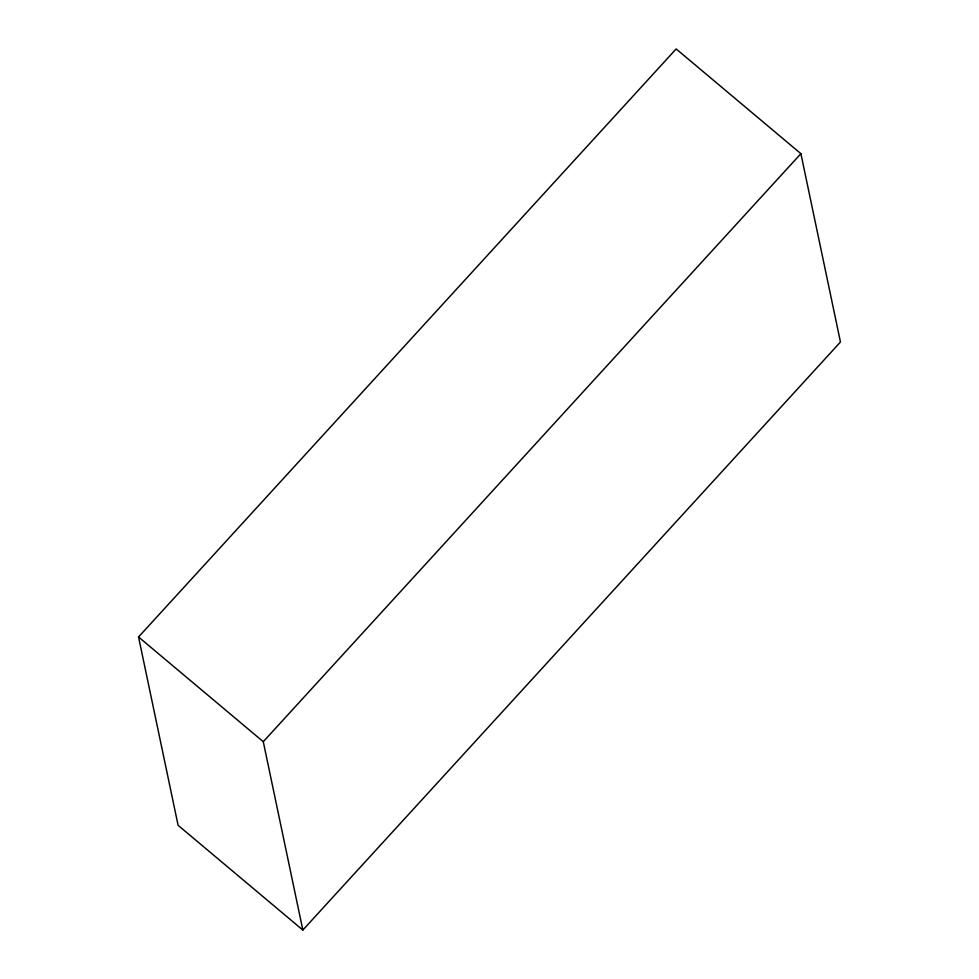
<?xml version="1.0" encoding="UTF-8"?>
<svg xmlns="http://www.w3.org/2000/svg" width="979" height="979" viewBox="0 0 979 979"><rect width="100%" height="100%" fill="white"/><g stroke="black" fill="none" stroke-linecap="round" stroke-linejoin="round"><path stroke-width="1.47" d="M138.541 636.986L676.159 48.95L800.895 153.679L840.459 342.014L302.841 930.05L178.105 825.321L138.541 636.986L263.278 741.703L302.841 930.05M263.278 741.703L800.895 153.679"/></g></svg>
